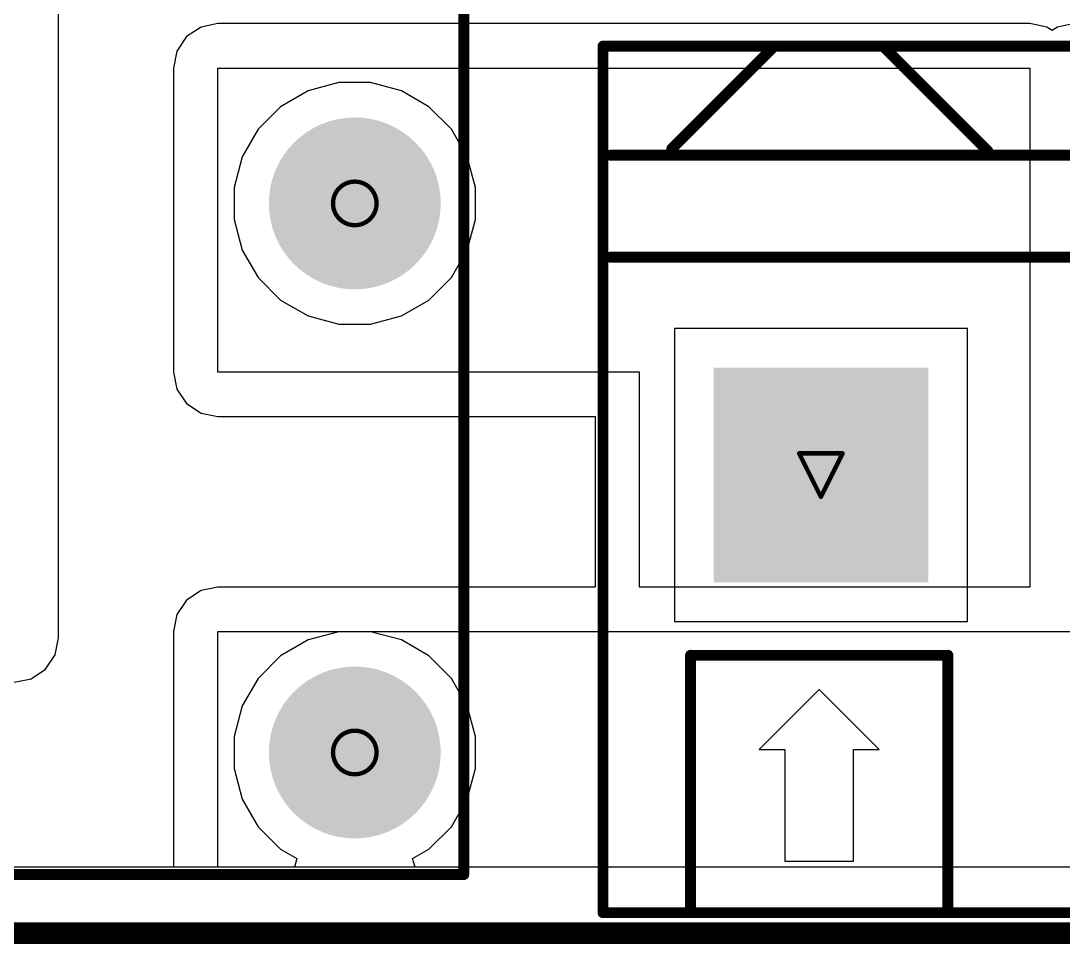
# Model space of a CAD drawing. Header units: inches. Extents: x -5 to 5328, y -4 to 5281.
# Drawn here: x 53.26 to 65.41, y -4.13 to 6.63 of the extents above; entities that cross this region are included whole.
import ezdxf

# ---------------------------------------------------------------- set-up
doc = ezdxf.new("R2010")
doc.units = ezdxf.units.IN
for name, color, linetype in [('Board Outline', 216, 'Continuous'), ('Bottom Layer', 5, 'Continuous'), ('Bottom Solder', 6, 'Continuous'), ('Drill Drawing', 1, 'Continuous'), ('Layer 1', 16, 'Continuous'), ('Layer 2', 76, 'Continuous'), ('Multi-Layer', 9, 'Continuous'), ('Pad Holes', 156, 'Continuous'), ('Top Layer', 1, 'Continuous'), ('Top Overlay', 2, 'Continuous'), ('Top Solder', 216, 'Continuous')]:
    doc.layers.add(name, color=color, linetype=linetype)

# ---------------------------------------------------------------- blocks, each defined once
blk = doc.blocks.new('G6RN_1_DC24_124')
at = {"layer": 'Bottom Layer'}
h = blk.add_hatch(color=5, dxfattribs=at)
edge = h.paths.add_edge_path()
edge.add_arc((-3.81, 12.7), 0.9, 0, 360)
h = blk.add_hatch(color=5, dxfattribs=at)
edge = h.paths.add_edge_path()
edge.add_arc((3.81, 12.7), 0.9, 0, 360)
h = blk.add_hatch(color=5, dxfattribs=at)
edge = h.paths.add_edge_path()
edge.add_arc((3.81, -6.3), 0.9, 0, 360)
h = blk.add_hatch(color=5, dxfattribs=at)
edge = h.paths.add_edge_path()
edge.add_arc((-3.81, -9.5), 0.9, 0, 360)
h = blk.add_hatch(color=5, dxfattribs=at)
edge = h.paths.add_edge_path()
edge.add_arc((3.81, -12.7), 0.9, 0, 360)
at = {"layer": 'Bottom Solder'}
h = blk.add_hatch(color=6, dxfattribs=at)
edge = h.paths.add_edge_path()
edge.add_arc((-3.81, 12.7), 1.002, 0, 360)
h = blk.add_hatch(color=6, dxfattribs=at)
edge = h.paths.add_edge_path()
edge.add_arc((3.81, 12.7), 1.002, 0, 360)
h = blk.add_hatch(color=6, dxfattribs=at)
edge = h.paths.add_edge_path()
edge.add_arc((3.81, -6.3), 1.002, 0, 360)
h = blk.add_hatch(color=6, dxfattribs=at)
edge = h.paths.add_edge_path()
edge.add_arc((-3.81, -9.5), 1.002, 0, 360)
h = blk.add_hatch(color=6, dxfattribs=at)
edge = h.paths.add_edge_path()
edge.add_arc((3.81, -12.7), 1.002, 0, 360)
at = {"layer": 'Layer 1'}
h = blk.add_hatch(color=16, dxfattribs=at)
edge = h.paths.add_edge_path()
edge.add_arc((-3.81, 12.7), 0.9, 0, 360)
h = blk.add_hatch(color=16, dxfattribs=at)
edge = h.paths.add_edge_path()
edge.add_arc((3.81, 12.7), 0.9, 0, 360)
h = blk.add_hatch(color=16, dxfattribs=at)
edge = h.paths.add_edge_path()
edge.add_arc((3.81, -6.3), 0.9, 0, 360)
h = blk.add_hatch(color=16, dxfattribs=at)
edge = h.paths.add_edge_path()
edge.add_arc((-3.81, -9.5), 0.9, 0, 360)
h = blk.add_hatch(color=16, dxfattribs=at)
edge = h.paths.add_edge_path()
edge.add_arc((3.81, -12.7), 0.9, 0, 360)
at = {"layer": 'Layer 2'}
h = blk.add_hatch(color=76, dxfattribs=at)
edge = h.paths.add_edge_path()
edge.add_arc((-3.81, 12.7), 0.9, 0, 360)
h = blk.add_hatch(color=76, dxfattribs=at)
edge = h.paths.add_edge_path()
edge.add_arc((3.81, 12.7), 0.9, 0, 360)
h = blk.add_hatch(color=76, dxfattribs=at)
edge = h.paths.add_edge_path()
edge.add_arc((3.81, -6.3), 0.9, 0, 360)
h = blk.add_hatch(color=76, dxfattribs=at)
edge = h.paths.add_edge_path()
edge.add_arc((-3.81, -9.5), 0.9, 0, 360)
h = blk.add_hatch(color=76, dxfattribs=at)
edge = h.paths.add_edge_path()
edge.add_arc((3.81, -12.7), 0.9, 0, 360)
at = {"layer": 'Multi-Layer'}
h = blk.add_hatch(color=9, dxfattribs=at)
edge = h.paths.add_edge_path()
edge.add_arc((-3.81, 12.7), 0.9, 0, 360)
h = blk.add_hatch(color=9, dxfattribs=at)
edge = h.paths.add_edge_path()
edge.add_arc((3.81, 12.7), 0.9, 0, 360)
h = blk.add_hatch(color=9, dxfattribs=at)
edge = h.paths.add_edge_path()
edge.add_arc((3.81, -6.3), 0.9, 0, 360)
h = blk.add_hatch(color=9, dxfattribs=at)
edge = h.paths.add_edge_path()
edge.add_arc((-3.81, -9.5), 0.9, 0, 360)
h = blk.add_hatch(color=9, dxfattribs=at)
edge = h.paths.add_edge_path()
edge.add_arc((3.81, -12.7), 0.9, 0, 360)
at = {"layer": 'Pad Holes'}
h = blk.add_hatch(color=7, dxfattribs=at)
edge = h.paths.add_edge_path()
edge.add_arc((-3.81, 12.7), 0.6, 0, 360)
h = blk.add_hatch(color=7, dxfattribs=at)
edge = h.paths.add_edge_path()
edge.add_arc((3.81, 12.7), 0.6, 0, 360)
h = blk.add_hatch(color=7, dxfattribs=at)
edge = h.paths.add_edge_path()
edge.add_arc((3.81, -6.3), 0.6, 0, 360)
h = blk.add_hatch(color=7, dxfattribs=at)
edge = h.paths.add_edge_path()
edge.add_arc((-3.81, -9.5), 0.6, 0, 360)
h = blk.add_hatch(color=7, dxfattribs=at)
edge = h.paths.add_edge_path()
edge.add_arc((3.81, -12.7), 0.6, 0, 360)
at = {"layer": 'Top Layer'}
h = blk.add_hatch(color=1, dxfattribs=at)
edge = h.paths.add_edge_path()
edge.add_arc((-3.81, 12.7), 0.9, 0, 360)
h = blk.add_hatch(color=1, dxfattribs=at)
edge = h.paths.add_edge_path()
edge.add_arc((3.81, 12.7), 0.9, 0, 360)
h = blk.add_hatch(color=1, dxfattribs=at)
edge = h.paths.add_edge_path()
edge.add_arc((3.81, -6.3), 0.9, 0, 360)
h = blk.add_hatch(color=1, dxfattribs=at)
edge = h.paths.add_edge_path()
edge.add_arc((-3.81, -9.5), 0.9, 0, 360)
h = blk.add_hatch(color=1, dxfattribs=at)
edge = h.paths.add_edge_path()
edge.add_arc((3.81, -12.7), 0.9, 0, 360)
at = {"layer": 'Top Solder'}
h = blk.add_hatch(color=216, dxfattribs=at)
edge = h.paths.add_edge_path()
edge.add_arc((-3.81, 12.7), 1.002, 0, 360)
h = blk.add_hatch(color=216, dxfattribs=at)
edge = h.paths.add_edge_path()
edge.add_arc((3.81, 12.7), 1.002, 0, 360)
h = blk.add_hatch(color=216, dxfattribs=at)
edge = h.paths.add_edge_path()
edge.add_arc((3.81, -6.3), 1.002, 0, 360)
h = blk.add_hatch(color=216, dxfattribs=at)
edge = h.paths.add_edge_path()
edge.add_arc((-3.81, -9.5), 1.002, 0, 360)
h = blk.add_hatch(color=216, dxfattribs=at)
edge = h.paths.add_edge_path()
edge.add_arc((3.81, -12.7), 1.002, 0, 360)
at = {"layer": 'Top Overlay'}
for points in [[(-5.08, 14.377, 0.127, 0.127, 0), (5.08, 14.377, 0.127, 0.127, 0)], [(-5.08, 14.377, 0.127, 0.127, 0), (-5.08, -14.123, 0.127, 0.127, 0)], [(5.08, -14.123, 0.127, 0.127, 0), (5.08, 14.377, 0.127, 0.127, 0)], [(-1.524, 13.462, 0.127, 0.127, 0), (1.524, 13.462, 0.127, 0.127, 0)], [(-1.524, 12.192, 0.127, 0.127, 0), (-1.524, 13.462, 0.127, 0.127, 0)], [(1.524, 13.462, 0.127, 0.127, 0), (1.524, 12.192, 0.127, 0.127, 0)], [(-1.524, 12.192, 0.127, 0.127, 0), (1.524, 12.192, 0.127, 0.127, 0)], [(-5.08, -14.123, 0.127, 0.127, 0), (5.08, -14.123, 0.127, 0.127, 0)]]:
    blk.add_lwpolyline(points, format="xyseb", dxfattribs=at)
for points in [[(-5.112, 14.377, 0.0635, 0.0635, 1), (-5.048, 14.377, 0.0635, 0.0635, 1)], [(-5.112, 14.377, 0.0635, 0.0635, 1), (-5.048, 14.377, 0.0635, 0.0635, 1)], [(5.048, 14.377, 0.0635, 0.0635, 1), (5.112, 14.377, 0.0635, 0.0635, 1)], [(5.048, 14.377, 0.0635, 0.0635, 1), (5.112, 14.377, 0.0635, 0.0635, 1)], [(-1.556, 13.462, 0.0635, 0.0635, 1), (-1.492, 13.462, 0.0635, 0.0635, 1)], [(-1.556, 13.462, 0.0635, 0.0635, 1), (-1.492, 13.462, 0.0635, 0.0635, 1)], [(1.492, 13.462, 0.0635, 0.0635, 1), (1.556, 13.462, 0.0635, 0.0635, 1)], [(1.492, 13.462, 0.0635, 0.0635, 1), (1.556, 13.462, 0.0635, 0.0635, 1)], [(-1.556, 12.192, 0.0635, 0.0635, 1), (-1.492, 12.192, 0.0635, 0.0635, 1)], [(-1.556, 12.192, 0.0635, 0.0635, 1), (-1.492, 12.192, 0.0635, 0.0635, 1)], [(1.492, 12.192, 0.0635, 0.0635, 1), (1.556, 12.192, 0.0635, 0.0635, 1)], [(1.492, 12.192, 0.0635, 0.0635, 1), (1.556, 12.192, 0.0635, 0.0635, 1)], [(-5.112, -14.123, 0.0635, 0.0635, 1), (-5.048, -14.123, 0.0635, 0.0635, 1)], [(-5.112, -14.123, 0.0635, 0.0635, 1), (-5.048, -14.123, 0.0635, 0.0635, 1)], [(5.048, -14.123, 0.0635, 0.0635, 1), (5.112, -14.123, 0.0635, 0.0635, 1)], [(5.048, -14.123, 0.0635, 0.0635, 1), (5.112, -14.123, 0.0635, 0.0635, 1)]]:
    blk.add_lwpolyline(points, format="xyseb", close=True, dxfattribs=at)
blk = doc.blocks.new('DB128L_5_08_3P_GY_S_128')
at = {"layer": 'Bottom Layer'}
blk.add_hatch(color=5, dxfattribs=at).paths.add_polyline_path([(-6.28, 1.2), (-3.88, 1.2), (-3.88, -1.2), (-6.28, -1.2)])
at = {"layer": 'Bottom Solder'}
blk.add_hatch(color=6, dxfattribs=at).paths.add_polyline_path([(-6.331, 1.251), (-3.829, 1.251), (-3.829, -1.251), (-6.331, -1.251)])
at = {"layer": 'Layer 1'}
blk.add_hatch(color=16, dxfattribs=at).paths.add_polyline_path([(-6.28, 1.2), (-3.88, 1.2), (-3.88, -1.2), (-6.28, -1.2)])
at = {"layer": 'Layer 2'}
blk.add_hatch(color=76, dxfattribs=at).paths.add_polyline_path([(-6.28, 1.2), (-3.88, 1.2), (-3.88, -1.2), (-6.28, -1.2)])
at = {"layer": 'Multi-Layer'}
blk.add_hatch(color=9, dxfattribs=at).paths.add_polyline_path([(-6.28, 1.2), (-3.88, 1.2), (-3.88, -1.2), (-6.28, -1.2)])
at = {"layer": 'Pad Holes'}
h = blk.add_hatch(color=7, dxfattribs=at)
edge = h.paths.add_edge_path()
edge.add_arc((-5.08, 0), 0.8, 0, 360)
at = {"layer": 'Top Layer'}
blk.add_hatch(color=1, dxfattribs=at).paths.add_polyline_path([(-6.28, 1.2), (-3.88, 1.2), (-3.88, -1.2), (-6.28, -1.2)])
at = {"layer": 'Top Solder'}
blk.add_hatch(color=216, dxfattribs=at).paths.add_polyline_path([(-6.331, 1.251), (-3.829, 1.251), (-3.829, -1.251), (-6.331, -1.251)])
at = {"layer": 'Top Overlay'}
for p, q in [((-5.1, -2.5), (-5.8, -3.2)), ((-4.4, -3.2), (-5.1, -2.5)), ((-5.1, -2.5), (-5.1, -2.5)), ((-5.8, -3.2), (-5.5, -3.2)), ((-5.5, -3.2), (-5.5, -4.5)), ((-4.7, -4.5), (-4.7, -3.2)), ((-4.7, -3.2), (-4.4, -3.2)), ((-5.5, -4.5), (-4.7, -4.5))]:
    blk.add_line(p, q, dxfattribs=at)
for points in [[(-7.62, 5, 0.127, 0.127, 0), (-7.62, -5.1, 0.127, 0.127, 0)], [(-7.62, 5, 0.127, 0.127, 0), (7.62, 5, 0.127, 0.127, 0)], [(-6.817, 3.806, 0.127, 0.127, 0), (-5.623, 5, 0.127, 0.127, 0)], [(-4.455, 5, 0.127, 0.127, 0), (-4.356, 5, 0.127, 0.127, 0)], [(-4.356, 5, 0.127, 0.127, 0), (-3.134, 3.778, 0.127, 0.127, 0)], [(-7.53, 3.729, 0.127, 0.127, 0), (7.53, 3.729, 0.127, 0.127, 0)], [(-6.817, 3.806, 0.127, 0.127, 0), (-6.817, 3.778, 0.127, 0.127, 0)], [(-7.53, 2.54, 0.127, 0.127, 0), (7.53, 2.54, 0.127, 0.127, 0)], [(-6.599, -2.1, 0.127, 0.127, 0), (-3.599, -2.1, 0.127, 0.127, 0)], [(-6.599, -5.1, 0.127, 0.127, 0), (-6.599, -2.1, 0.127, 0.127, 0)], [(-3.599, -5.1, 0.127, 0.127, 0), (-3.599, -2.1, 0.127, 0.127, 0)], [(-7.62, -5.1, 0.127, 0.127, 0), (7.62, -5.1, 0.127, 0.127, 0)]]:
    blk.add_lwpolyline(points, format="xyseb", dxfattribs=at)
for points in [[(-7.652, 5, 0.0635, 0.0635, 1), (-7.588, 5, 0.0635, 0.0635, 1)], [(-7.652, 5, 0.0635, 0.0635, 1), (-7.588, 5, 0.0635, 0.0635, 1)], [(-5.655, 5, 0.0635, 0.0635, 1), (-5.591, 5, 0.0635, 0.0635, 1)], [(-4.486, 5, 0.0635, 0.0635, 1), (-4.423, 5, 0.0635, 0.0635, 1)], [(-4.387, 5, 0.0635, 0.0635, 1), (-4.324, 5, 0.0635, 0.0635, 1)], [(-4.387, 5, 0.0635, 0.0635, 1), (-4.324, 5, 0.0635, 0.0635, 1)], [(-7.562, 3.729, 0.0635, 0.0635, 1), (-7.498, 3.729, 0.0635, 0.0635, 1)], [(-6.849, 3.806, 0.0635, 0.0635, 1), (-6.785, 3.806, 0.0635, 0.0635, 1)], [(-6.849, 3.806, 0.0635, 0.0635, 1), (-6.785, 3.806, 0.0635, 0.0635, 1)], [(-6.849, 3.778, 0.0635, 0.0635, 1), (-6.785, 3.778, 0.0635, 0.0635, 1)], [(-3.166, 3.778, 0.0635, 0.0635, 1), (-3.102, 3.778, 0.0635, 0.0635, 1)], [(-7.562, 2.54, 0.0635, 0.0635, 1), (-7.498, 2.54, 0.0635, 0.0635, 1)], [(-6.631, -2.1, 0.0635, 0.0635, 1), (-6.567, -2.1, 0.0635, 0.0635, 1)], [(-6.631, -2.1, 0.0635, 0.0635, 1), (-6.567, -2.1, 0.0635, 0.0635, 1)], [(-3.631, -2.1, 0.0635, 0.0635, 1), (-3.567, -2.1, 0.0635, 0.0635, 1)], [(-3.631, -2.1, 0.0635, 0.0635, 1), (-3.567, -2.1, 0.0635, 0.0635, 1)], [(-7.652, -5.1, 0.0635, 0.0635, 1), (-7.588, -5.1, 0.0635, 0.0635, 1)], [(-7.652, -5.1, 0.0635, 0.0635, 1), (-7.588, -5.1, 0.0635, 0.0635, 1)], [(-6.631, -5.1, 0.0635, 0.0635, 1), (-6.567, -5.1, 0.0635, 0.0635, 1)], [(-3.631, -5.1, 0.0635, 0.0635, 1), (-3.567, -5.1, 0.0635, 0.0635, 1)]]:
    blk.add_lwpolyline(points, format="xyseb", close=True, dxfattribs=at)

msp = doc.modelspace()

# ---------------------------------------------------------------- linework, layer by layer
at = {"layer": 'Board Outline'}
msp.add_lwpolyline([(-4.019, -4, 0.254, 0.254, 0), (145.981, -4, 0.254, 0.254, 0)], format="xyseb", dxfattribs=at)
at = {"layer": 'Bottom Layer'}
for p, q in [((53.698, -0.556), (53.698, 13.191)), ((56.967, 5.915), (56.608, 5.819)), ((57.337, 5.915), (56.967, 5.915)), ((57.695, 5.819), (57.337, 5.915)), ((56.608, 5.819), (56.287, 5.633)), ((58.016, 5.633), (57.695, 5.819)), ((56.287, 5.633), (56.025, 5.371)), ((58.279, 5.371), (58.016, 5.633)), ((56.025, 5.371), (55.84, 5.05)), ((58.464, 5.05), (58.279, 5.371)), ((55.84, 5.05), (55.744, 4.692)), ((58.56, 4.692), (58.464, 5.05)), ((55.744, 4.692), (55.744, 4.321)), ((58.56, 4.321), (58.56, 4.692)), ((55.744, 4.321), (55.84, 3.963)), ((58.464, 3.963), (58.56, 4.321)), ((55.84, 3.963), (56.025, 3.642)), ((58.279, 3.642), (58.464, 3.963)), ((56.025, 3.642), (56.287, 3.38)), ((58.016, 3.38), (58.279, 3.642)), ((56.287, 3.38), (56.608, 3.195)), ((57.695, 3.195), (58.016, 3.38)), ((56.608, 3.195), (56.967, 3.099)), ((57.337, 3.099), (57.695, 3.195)), ((56.967, 3.099), (57.337, 3.099)), ((64.294, 3.048), (60.878, 3.048)), ((60.878, 3.048), (60.878, -0.368)), ((64.294, -0.368), (64.294, 3.048)), ((56.967, -0.485), (56.608, -0.581)), ((57.337, -0.485), (56.967, -0.485)), ((57.695, -0.581), (57.337, -0.485)), ((60.878, -0.368), (64.294, -0.368)), ((53.658, -0.755), (53.698, -0.556)), ((56.608, -0.581), (56.287, -0.767)), ((58.016, -0.767), (57.695, -0.581)), ((53.546, -0.923), (53.658, -0.755)), ((56.287, -0.767), (56.025, -1.029)), ((58.279, -1.029), (58.016, -0.767)), ((53.378, -1.035), (53.546, -0.923)), ((53.18, -1.074), (53.378, -1.035)), ((56.025, -1.029), (55.84, -1.35)), ((58.464, -1.35), (58.279, -1.029)), ((55.84, -1.35), (55.744, -1.708)), ((58.56, -1.708), (58.464, -1.35)), ((55.744, -1.708), (55.744, -2.079)), ((58.56, -2.079), (58.56, -1.708)), ((55.744, -2.079), (55.84, -2.437)), ((58.464, -2.437), (58.56, -2.079)), ((55.84, -2.437), (56.025, -2.758)), ((58.279, -2.758), (58.464, -2.437)), ((56.025, -2.758), (56.287, -3.02)), ((58.016, -3.02), (58.279, -2.758)), ((56.287, -3.02), (56.477, -3.13)), ((57.826, -3.13), (58.016, -3.02)), ((56.477, -3.13), (56.45, -3.231)), ((57.854, -3.231), (57.826, -3.13)), ((56.45, -3.231), (2.574, -3.231)), ((87.029, -3.231), (57.854, -3.231))]:
    msp.add_line(p, q, dxfattribs=at)
at = {"layer": 'Drill Drawing'}
for points in [[(57.406, 4.507, 0.0508, 0.0508, 1), (56.898, 4.507, 0.0508, 0.0508, 1)], [(56.885, 4.507, 0.0254, 0.0254, 1), (56.911, 4.507, 0.0254, 0.0254, 1)], [(57.393, 4.507, 0.0254, 0.0254, 1), (57.419, 4.507, 0.0254, 0.0254, 1)], [(62.319, 1.594, 0.0254, 0.0254, 1), (62.344, 1.594, 0.0254, 0.0254, 1)], [(62.319, 1.594, 0.0254, 0.0254, 1), (62.344, 1.594, 0.0254, 0.0254, 1)], [(62.827, 1.594, 0.0254, 0.0254, 1), (62.852, 1.594, 0.0254, 0.0254, 1)], [(62.827, 1.594, 0.0254, 0.0254, 1), (62.852, 1.594, 0.0254, 0.0254, 1)], [(62.573, 1.086, 0.0254, 0.0254, 1), (62.598, 1.086, 0.0254, 0.0254, 1)], [(62.573, 1.086, 0.0254, 0.0254, 1), (62.598, 1.086, 0.0254, 0.0254, 1)], [(57.406, -1.893, 0.0508, 0.0508, 1), (56.898, -1.893, 0.0508, 0.0508, 1)], [(56.885, -1.893, 0.0254, 0.0254, 1), (56.911, -1.893, 0.0254, 0.0254, 1)], [(57.393, -1.893, 0.0254, 0.0254, 1), (57.419, -1.893, 0.0254, 0.0254, 1)]]:
    msp.add_lwpolyline(points, format="xyseb", close=True, dxfattribs=at)
for points in [[(62.332, 1.594, 0.0508, 0.0508, 0), (62.84, 1.594, 0.0508, 0.0508, 0)], [(62.332, 1.594, 0.0508, 0.0508, 0), (62.586, 1.086, 0.0508, 0.0508, 0)], [(62.586, 1.086, 0.0508, 0.0508, 0), (62.84, 1.594, 0.0508, 0.0508, 0)]]:
    msp.add_lwpolyline(points, format="xyseb", dxfattribs=at)
at = {"layer": 'Layer 1'}
for p, q in [((56.967, 5.915), (56.608, 5.819)), ((57.337, 5.915), (56.967, 5.915)), ((57.695, 5.819), (57.337, 5.915)), ((56.608, 5.819), (56.287, 5.633)), ((58.016, 5.633), (57.695, 5.819)), ((56.287, 5.633), (56.025, 5.371)), ((58.279, 5.371), (58.016, 5.633)), ((56.025, 5.371), (55.84, 5.05)), ((58.464, 5.05), (58.279, 5.371)), ((55.84, 5.05), (55.744, 4.692)), ((58.56, 4.692), (58.464, 5.05)), ((55.744, 4.692), (55.744, 4.321)), ((58.56, 4.321), (58.56, 4.692)), ((55.744, 4.321), (55.84, 3.963)), ((58.464, 3.963), (58.56, 4.321)), ((55.84, 3.963), (56.025, 3.642)), ((58.279, 3.642), (58.464, 3.963)), ((56.025, 3.642), (56.287, 3.38)), ((58.016, 3.38), (58.279, 3.642)), ((56.287, 3.38), (56.608, 3.195)), ((57.695, 3.195), (58.016, 3.38)), ((56.608, 3.195), (56.967, 3.099)), ((57.337, 3.099), (57.695, 3.195)), ((56.967, 3.099), (57.337, 3.099)), ((64.294, 3.048), (60.878, 3.048)), ((60.878, 3.048), (60.878, -0.368)), ((64.294, -0.368), (64.294, 3.048)), ((56.967, -0.485), (56.608, -0.581)), ((57.337, -0.485), (56.967, -0.485)), ((57.695, -0.581), (57.337, -0.485)), ((60.878, -0.368), (64.294, -0.368)), ((56.608, -0.581), (56.287, -0.767)), ((58.016, -0.767), (57.695, -0.581)), ((56.287, -0.767), (56.025, -1.029)), ((58.279, -1.029), (58.016, -0.767)), ((56.025, -1.029), (55.84, -1.35)), ((58.464, -1.35), (58.279, -1.029)), ((55.84, -1.35), (55.744, -1.708)), ((58.56, -1.708), (58.464, -1.35)), ((55.744, -1.708), (55.744, -2.079)), ((58.56, -2.079), (58.56, -1.708)), ((55.744, -2.079), (55.84, -2.437)), ((58.464, -2.437), (58.56, -2.079)), ((55.84, -2.437), (56.025, -2.758)), ((58.279, -2.758), (58.464, -2.437)), ((56.025, -2.758), (56.287, -3.02)), ((58.016, -3.02), (58.279, -2.758)), ((56.287, -3.02), (56.477, -3.13)), ((57.826, -3.13), (58.016, -3.02)), ((56.477, -3.13), (56.45, -3.231)), ((57.854, -3.231), (57.826, -3.13)), ((56.45, -3.231), (2.574, -3.231)), ((87.029, -3.231), (57.854, -3.231))]:
    msp.add_line(p, q, dxfattribs=at)
at = {"layer": 'Layer 2'}
for p, q in [((56.967, 5.915), (56.608, 5.819)), ((57.337, 5.915), (56.967, 5.915)), ((57.695, 5.819), (57.337, 5.915)), ((56.608, 5.819), (56.287, 5.633)), ((58.016, 5.633), (57.695, 5.819)), ((56.287, 5.633), (56.025, 5.371)), ((58.279, 5.371), (58.016, 5.633)), ((56.025, 5.371), (55.84, 5.05)), ((58.464, 5.05), (58.279, 5.371)), ((55.84, 5.05), (55.744, 4.692)), ((58.56, 4.692), (58.464, 5.05)), ((55.744, 4.692), (55.744, 4.321)), ((58.56, 4.321), (58.56, 4.692)), ((55.744, 4.321), (55.84, 3.963)), ((58.464, 3.963), (58.56, 4.321)), ((55.84, 3.963), (56.025, 3.642)), ((58.279, 3.642), (58.464, 3.963)), ((56.025, 3.642), (56.287, 3.38)), ((58.016, 3.38), (58.279, 3.642)), ((56.287, 3.38), (56.608, 3.195)), ((57.695, 3.195), (58.016, 3.38)), ((56.608, 3.195), (56.967, 3.099)), ((57.337, 3.099), (57.695, 3.195)), ((56.967, 3.099), (57.337, 3.099)), ((64.294, 3.048), (60.878, 3.048)), ((60.878, 3.048), (60.878, -0.368)), ((64.294, -0.368), (64.294, 3.048)), ((56.967, -0.485), (56.608, -0.581)), ((57.337, -0.485), (56.967, -0.485)), ((57.695, -0.581), (57.337, -0.485)), ((60.878, -0.368), (64.294, -0.368)), ((56.608, -0.581), (56.287, -0.767)), ((58.016, -0.767), (57.695, -0.581)), ((56.287, -0.767), (56.025, -1.029)), ((58.279, -1.029), (58.016, -0.767)), ((56.025, -1.029), (55.84, -1.35)), ((58.464, -1.35), (58.279, -1.029)), ((55.84, -1.35), (55.744, -1.708)), ((58.56, -1.708), (58.464, -1.35)), ((55.744, -1.708), (55.744, -2.079)), ((58.56, -2.079), (58.56, -1.708)), ((55.744, -2.079), (55.84, -2.437)), ((58.464, -2.437), (58.56, -2.079)), ((55.84, -2.437), (56.025, -2.758)), ((58.279, -2.758), (58.464, -2.437)), ((56.025, -2.758), (56.287, -3.02)), ((58.016, -3.02), (58.279, -2.758)), ((56.287, -3.02), (56.477, -3.13)), ((57.826, -3.13), (58.016, -3.02)), ((56.477, -3.13), (56.45, -3.231)), ((57.854, -3.231), (57.826, -3.13)), ((56.45, -3.231), (43.093, -3.231)), ((87.029, -3.231), (57.854, -3.231))]:
    msp.add_line(p, q, dxfattribs=at)
at = {"layer": 'Top Layer'}
for p, q in [((55.359, 6.563), (55.191, 6.451)), ((55.557, 6.603), (55.359, 6.563)), ((65.023, 6.603), (55.557, 6.603)), ((65.221, 6.563), (65.023, 6.603)), ((65.283, 6.523), (65.221, 6.563)), ((65.344, 6.563), (65.283, 6.523)), ((65.542, 6.603), (65.344, 6.563)), ((55.191, 6.451), (55.079, 6.283)), ((55.079, 6.283), (55.039, 6.085)), ((55.039, 6.085), (55.039, 2.54)), ((55.557, 2.54), (55.557, 6.085)), ((55.557, 6.085), (65.023, 6.085)), ((65.023, 6.085), (65.023, 0.035)), ((55.039, 2.54), (55.079, 2.342)), ((60.472, 2.54), (55.557, 2.54)), ((60.472, 0.035), (60.472, 2.54)), ((55.079, 2.342), (55.191, 2.174)), ((55.191, 2.174), (55.359, 2.062)), ((55.359, 2.062), (55.557, 2.022)), ((55.557, 2.022), (59.954, 2.022)), ((59.954, 2.022), (59.954, 0.035)), ((55.557, 0.034), (55.359, -0.005)), ((59.953, 0.034), (55.557, 0.034)), ((59.954, 0.035), (59.953, 0.034)), ((65.023, 0.035), (60.472, 0.035)), ((55.191, -0.117), (55.079, -0.285)), ((55.359, -0.005), (55.191, -0.117)), ((55.079, -0.285), (55.039, -0.484)), ((55.039, -0.484), (55.039, -3.231)), ((55.557, -3.231), (55.557, -0.484)), ((55.557, -0.484), (65.542, -0.484)), ((55.039, -3.231), (2.574, -3.231)), ((70.114, -3.231), (55.557, -3.231))]:
    msp.add_line(p, q, dxfattribs=at)

# ---------------------------------------------------------------- block references
for name, p in [('G6RN_1_DC24_124', (53.342, 10.807)), ('DB128L_5_08_3P_GY_S_128', (67.666, 1.34))]:
    msp.add_blockref(name, p)

doc.saveas('drawing.dxf')
